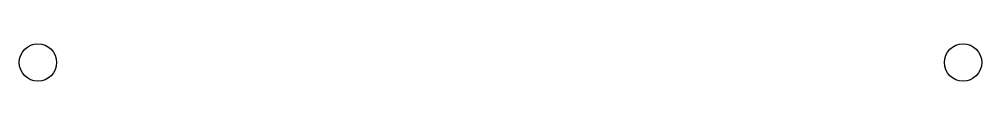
# Model space of a CAD drawing. Header units: inches. Extents: x 1349 to 1607, y -24 to -14.
import ezdxf

# ---------------------------------------------------------------- set-up
doc = ezdxf.new("R2010")
doc.units = ezdxf.units.IN
doc.header["$MEASUREMENT"] = 0

msp = doc.modelspace()

# ---------------------------------------------------------------- linework, layer by layer
for centre in [(1354.06, -19.46, 10), (1601.88, -19.46, 30)]:
    msp.add_circle(centre, 5)

doc.saveas('drawing.dxf')
